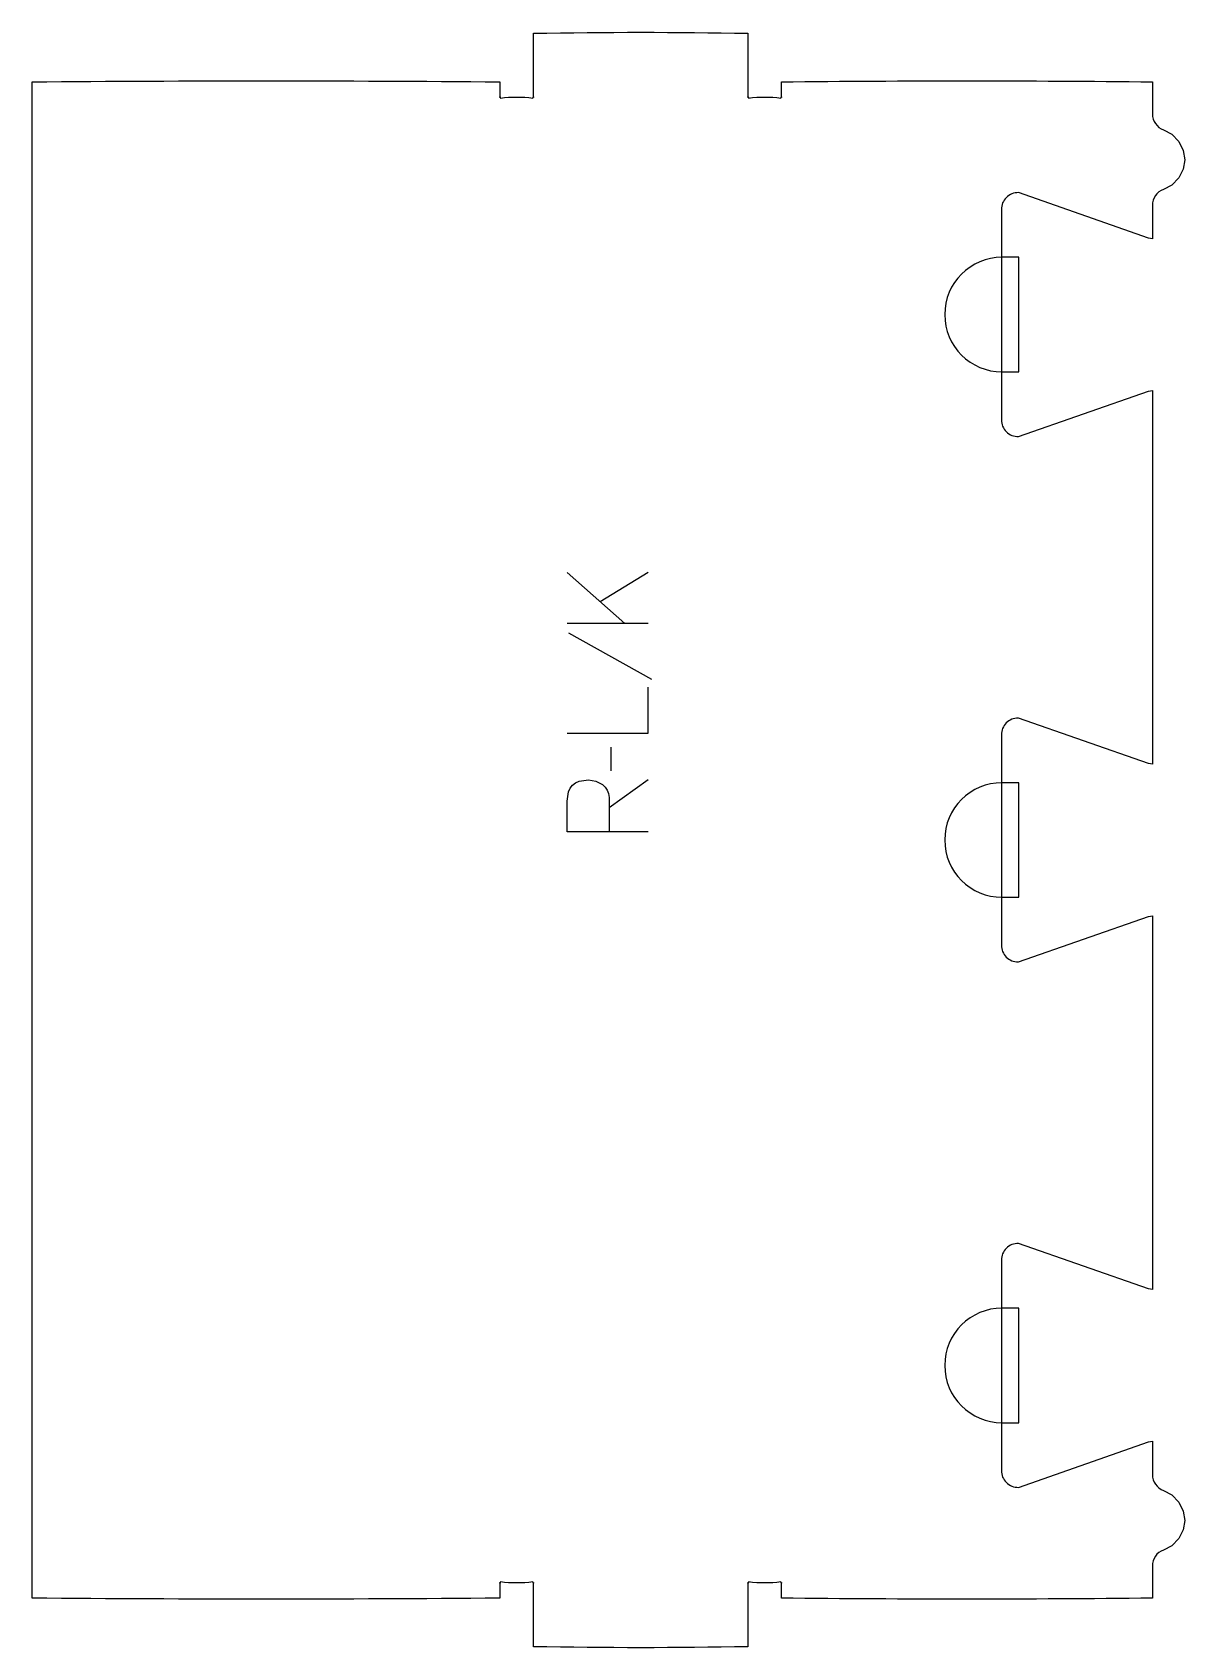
# Model space of a CAD drawing. Header units: millimetres. Extents: x -198 to 229, y -300 to 300.
import ezdxf

# ---------------------------------------------------------------- set-up
doc = ezdxf.new("R2010")
doc.units = ezdxf.units.MM
for name, color, linetype, true_color in [('1_ANYTOOL_1MMDEEP_LABELS_S', 2, 'Continuous', 0xffff00), ('4_ANYTOOL_CUTTHROUGH_OUTSI', 5, 'Continuous', 0x0000ff), ('5_ANYTOOL_HALF_MILL_9MM_IN', 3, 'Continuous', 0x00ff00)]:
    doc.layers.add(name, color=color, linetype=linetype, true_color=true_color)

msp = doc.modelspace()

# ---------------------------------------------------------------- linework, layer by layer
at = {"layer": '1_ANYTOOL_1MMDEEP_LABELS_S'}
for p, q in [((21.39, 80.27), (0.01, 99.21)), ((30.01, 99.21), (12.18, 88.41)), ((30.01, 80.27), (0.01, 80.27)), ((0.48, 76.84), (31.25, 59.66)), ((16.12, 34.46), (16.21, 25.67)), ((15.57, 12), (30.05, 22.46))]:
    msp.add_line(p, q, dxfattribs=at)
for points in [[(0.01, 39.6), (30.01, 39.6), (30.01, 56.7)], [(30.01, 3), (0.01, 3), (0.01, 14.36), (0.5, 17.84), (1.11, 19.21), (1.97, 20.34), (3.07, 21.21), (4.42, 21.83), (7.85, 22.33), (10.56, 21.88), (13.04, 20.53), (14.07, 19.57), (14.83, 18.46), (15.3, 17.19), (15.48, 15.77), (15.57, 14.01), (15.57, 12), (15.57, 3.04)]]:
    msp.add_lwpolyline(points, dxfattribs=at)
at = {"layer": '4_ANYTOOL_CUTTHROUGH_OUTSI'}
msp.add_lwpolyline([(167.26, 45.25, 0.414214), (161.01, 39), (161.01, -39, 0.414214), (167.26, -45.25), (167.34, -45.24), (215.62, -28.34), (217.01, -28.11), (217.01, -166.79), (215.61, -166.56), (167.34, -149.66, 0.419618), (161.01, -155.9), (161.01, -233.9, 0.419618), (167.34, -240.14), (215.62, -223.24), (217.01, -223.01), (217.01, -235.4, 0.317837), (221.17, -241.3), (224.19, -242.93), (226.8, -245.63), (228.47, -248.99), (229.01, -252.38), (228.48, -255.85), (226.85, -259.16), (224.27, -261.8), (221.17, -263.45, 0.326922), (217.01, -269.35), (217.01, -281.25, -0.005455), (79.51, -281.25), (79.51, -275.5), (79.49, -275.66), (79.48, -275.68), (79.47, -275.69), (79.47, -275.69), (79.46, -275.69), (79.45, -275.69), (79.43, -275.68), (79.35, -275.52), (79.26, -275.25, -0.0625), (67.26, -275.25), (67.16, -275.52), (67.08, -275.68), (67.06, -275.69), (67.05, -275.69), (67.05, -275.69), (67.04, -275.69), (67.03, -275.68), (67.02, -275.66), (67.01, -275.5), (67.01, -299.25, -0.009434), (-12.49, -299.25), (-12.49, -275.5), (-12.51, -275.66), (-12.52, -275.68), (-12.53, -275.69), (-12.53, -275.69), (-12.54, -275.69), (-12.55, -275.69), (-12.57, -275.68), (-12.65, -275.52), (-12.74, -275.25, -0.0625), (-24.74, -275.25), (-24.84, -275.52), (-24.92, -275.68), (-24.94, -275.69), (-24.95, -275.69), (-24.95, -275.69), (-24.96, -275.69), (-24.97, -275.68), (-24.98, -275.66), (-24.99, -275.5), (-24.99, -281.25, -0.004325), (-198.42, -281.25), (-198.42, 281.25, -0.004325), (-24.99, 281.25), (-24.99, 275.5), (-24.98, 275.66), (-24.97, 275.68), (-24.96, 275.69), (-24.95, 275.69), (-24.95, 275.69), (-24.94, 275.69), (-24.92, 275.68), (-24.84, 275.52), (-24.74, 275.25, -0.0625), (-12.74, 275.25), (-12.65, 275.52), (-12.57, 275.68), (-12.55, 275.69), (-12.54, 275.69), (-12.53, 275.69), (-12.53, 275.69), (-12.52, 275.68), (-12.51, 275.66), (-12.49, 275.5), (-12.49, 299.25, -0.009434), (67.01, 299.25), (67.01, 275.5), (67.02, 275.66), (67.03, 275.68), (67.04, 275.69), (67.05, 275.69), (67.05, 275.69), (67.06, 275.69), (67.08, 275.68), (67.16, 275.52), (67.26, 275.25, -0.0625), (79.26, 275.25), (79.35, 275.52), (79.43, 275.68), (79.45, 275.69), (79.46, 275.69), (79.47, 275.69), (79.47, 275.69), (79.48, 275.68), (79.49, 275.66), (79.51, 275.5), (79.51, 281.25, -0.005455), (217.01, 281.25), (217.01, 269.35, 0.317837), (221.17, 263.45), (224.19, 261.82), (226.8, 259.12), (228.47, 255.76), (229.01, 252.37), (228.48, 248.9), (226.85, 245.59), (224.27, 242.95), (221.17, 241.3, 0.326944), (217.01, 235.4), (217.01, 223.01), (215.61, 223.24), (167.34, 240.14, 0.419618), (161.01, 233.9), (161.01, 155.9, 0.419618), (167.34, 149.66), (215.62, 166.56), (217.01, 166.79), (217.01, 28.11), (215.61, 28.34), (167.34, 45.24)], format="xyb", close=True, dxfattribs=at)
at = {"layer": '5_ANYTOOL_HALF_MILL_9MM_IN'}
for points in [[(161.26, 216.15, 1), (161.26, 173.65), (167.51, 173.65), (167.51, 216.15)], [(161.26, 21.25, 1), (161.26, -21.25), (167.51, -21.25), (167.51, 21.25)], [(161.26, -173.65, 1), (161.26, -216.15), (167.51, -216.15), (167.51, -173.65)]]:
    msp.add_lwpolyline(points, format="xyb", close=True, dxfattribs=at)

doc.saveas('drawing.dxf')
